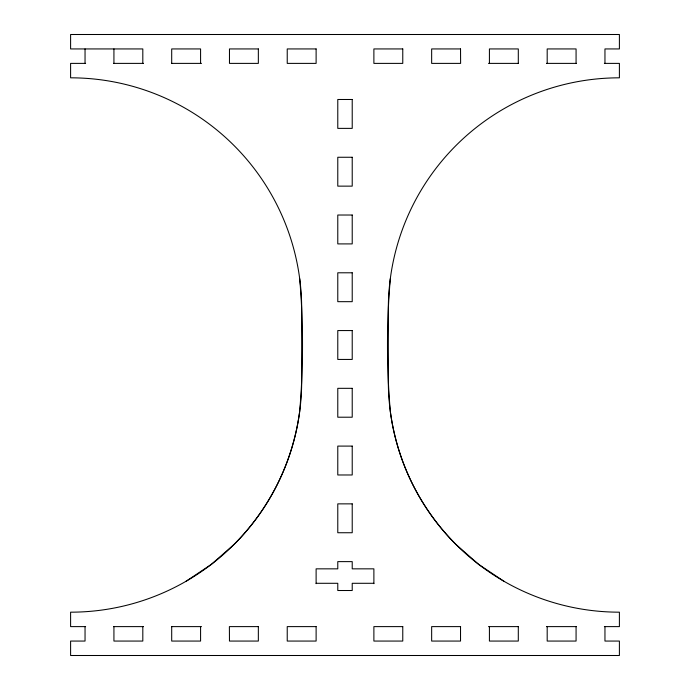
<?xml version="1.0" encoding="UTF-8"?>
<svg xmlns="http://www.w3.org/2000/svg" width="690" height="690" viewBox="0 0 690 690"><rect width="100%" height="100%" fill="white"/><g stroke="black" fill="none" stroke-linecap="round" stroke-linejoin="round"><path stroke-width="1.03" d="M186.136 581.213L211.269 564.429L233.996 544.496A231.167 231.072 26 0 0 301.677 381.104L301.677 308.896A231.072 231.072 0 0 0 70.604 77.823L70.604 63.385L85.62 63.385M113.514 63.385L143.555 63.385M171.448 63.385L201.489 63.385M488.511 63.385L518.552 63.385M546.445 63.385L576.486 63.385M604.38 63.385L619.396 63.385L619.396 77.823A231.072 231.072 0 0 0 388.323 308.896L388.323 381.104A231.167 231.072 -26 0 0 456.004 544.496L478.731 564.429L503.864 581.213M316.115 583.292L337.781 583.292L337.781 590.511L352.219 590.511L352.219 583.292L373.885 583.292M85.62 626.615L70.604 626.615L70.604 612.177A231.072 231.072 0 0 0 299.702 411.266A782.753 782.753 0 0 0 299.702 278.734M113.514 626.615L143.555 626.615M171.448 626.615L201.489 626.615M488.511 626.615L518.552 626.615M546.445 626.615L576.486 626.615M604.38 626.615L619.396 626.615L619.396 612.177A231.072 231.072 0 0 1 390.298 411.266A782.753 782.753 0 0 1 390.298 278.734M604.957 63.385L604.957 48.938L619.396 48.938L619.396 34.5L70.604 34.5L70.604 48.938L142.813 48.938L142.813 63.385M604.957 626.615L604.957 641.062L619.396 641.062L619.396 655.5L70.604 655.5L70.604 641.062L85.043 641.062L85.043 626.615M576.072 63.385L576.072 48.938L547.187 48.938L547.187 63.385M576.072 626.615L576.072 641.062L547.187 641.062L547.187 626.615M518.302 63.385L518.302 48.938L489.417 48.938L489.417 63.385M518.302 626.615L518.302 641.062L489.417 641.062L489.417 626.615M373.885 583.68L373.885 568.845L352.219 568.845L352.219 561.625L337.781 561.625L337.781 568.845L316.115 568.845L316.115 583.68M200.583 63.385L200.583 48.938L171.698 48.938L171.698 63.385M200.583 626.615L200.583 641.062L171.698 641.062L171.698 626.615M142.813 626.615L142.813 641.062L113.928 641.062L113.928 626.615M113.928 48.938L113.928 63.385M85.043 48.938L85.043 63.385M258.345 48.938L229.468 48.938L229.468 63.385L258.345 63.385L258.345 48.938M316.115 48.938L287.23 48.938L287.23 63.385L316.115 63.385L316.115 48.938M402.77 48.938L373.885 48.938L373.885 63.385L402.77 63.385L402.77 48.938M460.532 48.938L431.655 48.938L431.655 63.385L460.618 63.385L460.532 48.938M352.219 99.489L337.781 99.489L337.781 128.375L352.219 128.375L352.219 99.489M352.219 157.26L337.781 157.26L337.781 186.136L352.219 186.136L352.219 157.26M352.219 215.021L337.781 215.021L337.781 243.906L352.219 243.906L352.219 215.021M352.219 272.791L337.781 272.791L337.781 301.677L352.219 301.677L352.219 272.791M352.219 330.562L337.781 330.562L337.781 359.438L352.219 359.438L352.219 330.562M352.219 388.323L337.781 388.323L337.781 417.209L352.219 417.209L352.219 388.323M352.219 446.094L337.781 446.094L337.781 474.979L352.219 474.979L352.219 446.094M352.219 503.864L337.781 503.864L337.781 532.74L352.219 532.74L352.219 503.864M258.345 626.615L229.382 626.615L229.468 641.062L258.345 641.062L258.345 626.615M316.115 626.615L287.23 626.615L287.23 641.062L316.115 641.062L316.115 626.615M402.77 626.615L373.885 626.615L373.885 641.062L402.77 641.062L402.77 626.615M460.618 626.615L431.655 626.615L431.655 641.062L460.532 641.062L460.532 626.615"/></g></svg>
